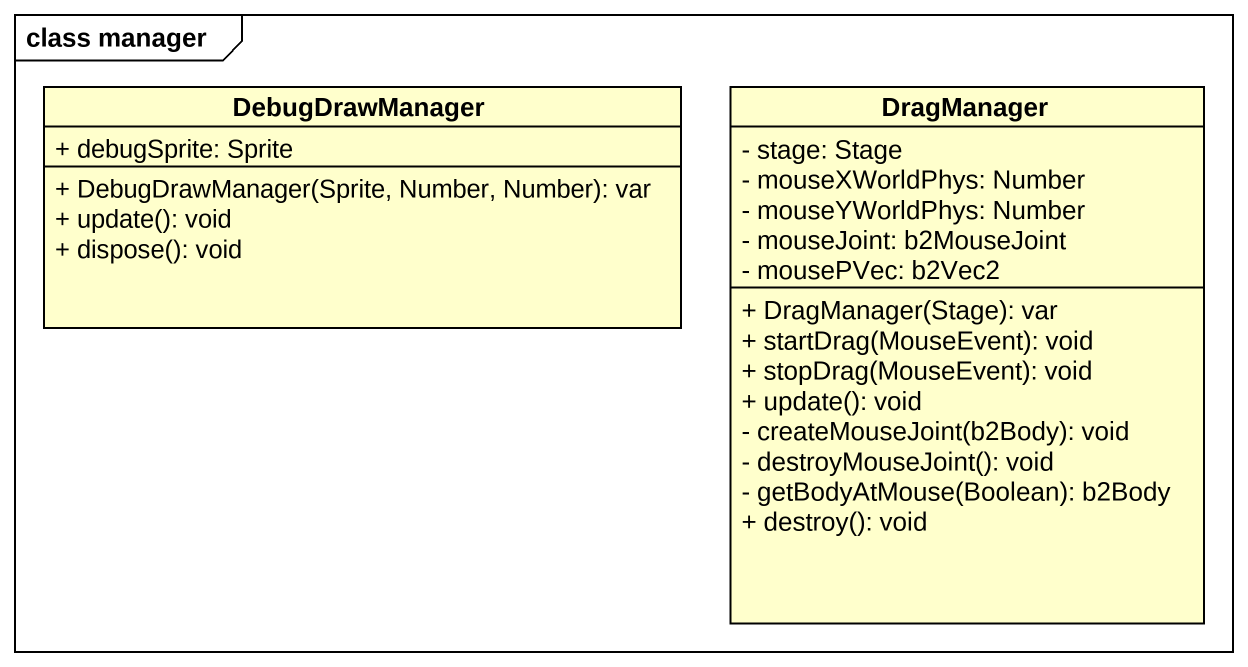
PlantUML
@startuml
mainframe class manager
hide circle
hide empty members
skinparam classAttributeIconSize 0
class DebugDrawManager {
  + debugSprite: Sprite
  + DebugDrawManager(Sprite, Number, Number): var
  + update(): void
  + dispose(): void
}
class DragManager {
  - stage: Stage
  - mouseXWorldPhys: Number
  - mouseYWorldPhys: Number
  - mouseJoint: b2MouseJoint
  - mousePVec: b2Vec2
  + DragManager(Stage): var
  + startDrag(MouseEvent): void
  + stopDrag(MouseEvent): void
  + update(): void
  - createMouseJoint(b2Body): void
  - destroyMouseJoint(): void
  - getBodyAtMouse(Boolean): b2Body
  + destroy(): void
}
@enduml
